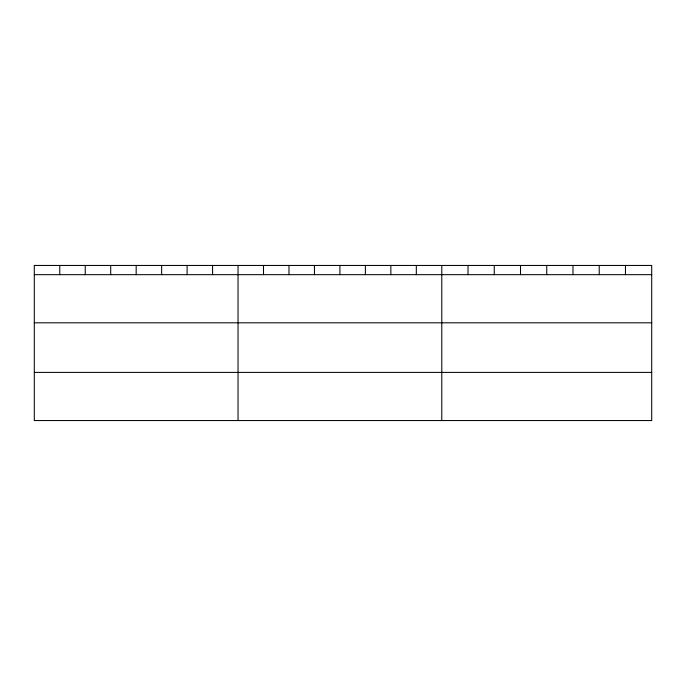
<?xml version="1.0" encoding="UTF-8"?>
<svg xmlns="http://www.w3.org/2000/svg" width="686" height="686" viewBox="0 0 686 686"><rect width="100%" height="100%" fill="white"/><g stroke="black" fill="none" stroke-linecap="round" stroke-linejoin="round"><path stroke-width="1.03" d="M651.7 322.806L651.7 265.448L34.3 265.448L34.3 420.552L651.7 420.552L651.7 322.806L34.3 322.806M34.3 274.666L651.7 274.666M34.3 372.404L651.7 372.404M625.461 265.448L625.461 274.666M599.221 265.448L599.221 274.666M572.982 265.448L572.982 274.666M546.742 265.448L546.742 274.666M520.503 265.448L520.503 274.666M494.263 265.448L494.263 274.666M468.023 265.448L468.023 274.666M441.784 265.448L441.784 420.552M416.316 265.448L416.316 274.666M390.849 265.448L390.849 274.666M365.381 265.448L365.381 274.666M339.913 265.448L339.913 274.666M314.445 265.448L314.445 274.666M288.978 265.448L288.978 274.666M263.51 265.448L263.51 274.666M238.042 265.448L238.042 420.552M212.574 265.448L212.574 274.666M187.107 265.448L187.107 274.666M161.639 265.448L161.639 274.666M136.171 265.448L136.171 274.666M110.703 265.448L110.703 274.666M85.236 265.448L85.236 274.666M59.768 265.448L59.768 274.666"/></g></svg>
